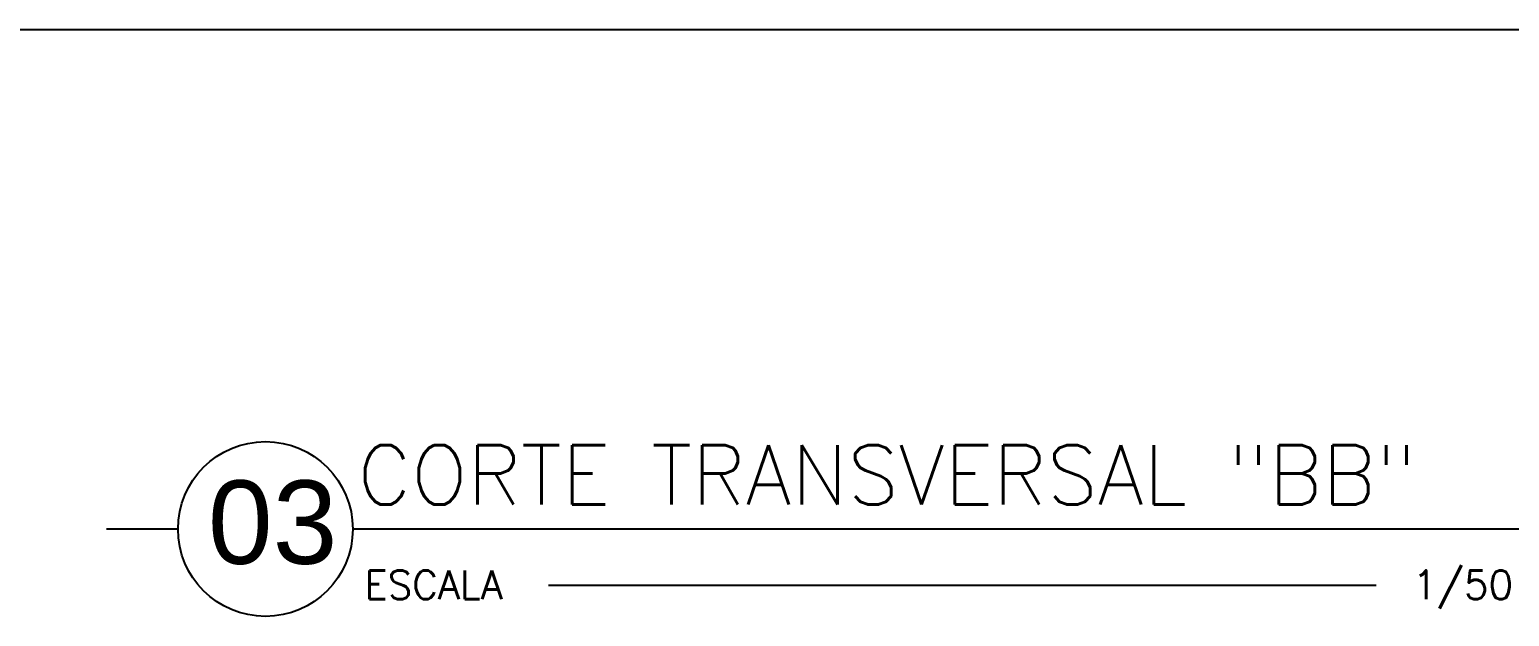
# Model space of a CAD drawing. Header units: millimetres. Extents: x -72 to 470, y 3 to 161.
# Drawn here: x 434.798 to 439.457, y 56.048 to 57.895 of the extents above; entities that cross this region are included whole.
import ezdxf
from ezdxf.enums import TextEntityAlignment as Align

# ---------------------------------------------------------------- set-up
doc = ezdxf.new("R2010")
doc.units = ezdxf.units.MM
doc.layers.add('LAYER2', color=5, linetype='Continuous')
doc.styles.add('ARIAL', font='arial.ttf', dxfattribs={"height": 0.2})
doc.styles.add('ROMANS', font='romans__.ttf', dxfattribs={"height": 0.1})

# ---------------------------------------------------------------- blocks, each defined once
blk = doc.blocks.new('A$C00126118')
at = {"layer": 'LAYER2'}
blk.add_line((0.3, 0.3668), (0, 0.3668), dxfattribs=at)
blk.add_circle((0.6668, 0.3668), 0.3668, dxfattribs=at)

msp = doc.modelspace()

# ---------------------------------------------------------------- linework, layer by layer
at = {"layer": 'LAYER2'}
for p, q in [((430.2702, 57.8954), (445.7702, 57.8954)), ((436.4313, 56.1464), (439.0376, 56.1464))]:
    msp.add_line(p, q, dxfattribs=at)
at = {"layer": 'LAYER2', "color": 5}
msp.add_line((440.8119, 56.3231), (435.8155, 56.3231), dxfattribs=at)

# ---------------------------------------------------------------- block references
at = {"layer": 'LAYER2', "xscale": 0.75, "yscale": 0.75, "zscale": 0.75}
msp.add_blockref('A$C00126118', (435.0402, 56.048), dxfattribs=at)

# ---------------------------------------------------------------- texts
at = {"layer": 'LAYER2', "style": 'ROMANS'}
for s, height, p in [('CORTE TRANSVERSAL "BB"', 0.1875, (435.8308, 56.5874)), ('1/50', 0.09, (439.1526, 56.1926)), ('ESCALA', 0.09, (435.8521, 56.1926))]:
    msp.add_text(s, height=height, dxfattribs=at).set_placement(p, align=Align.TOP_LEFT)
at = {"layer": 'LAYER2', "style": 'ARIAL'}
msp.add_text('03', height=0.2625, dxfattribs=at).set_placement((435.3592, 56.2135))

doc.saveas('drawing.dxf')
